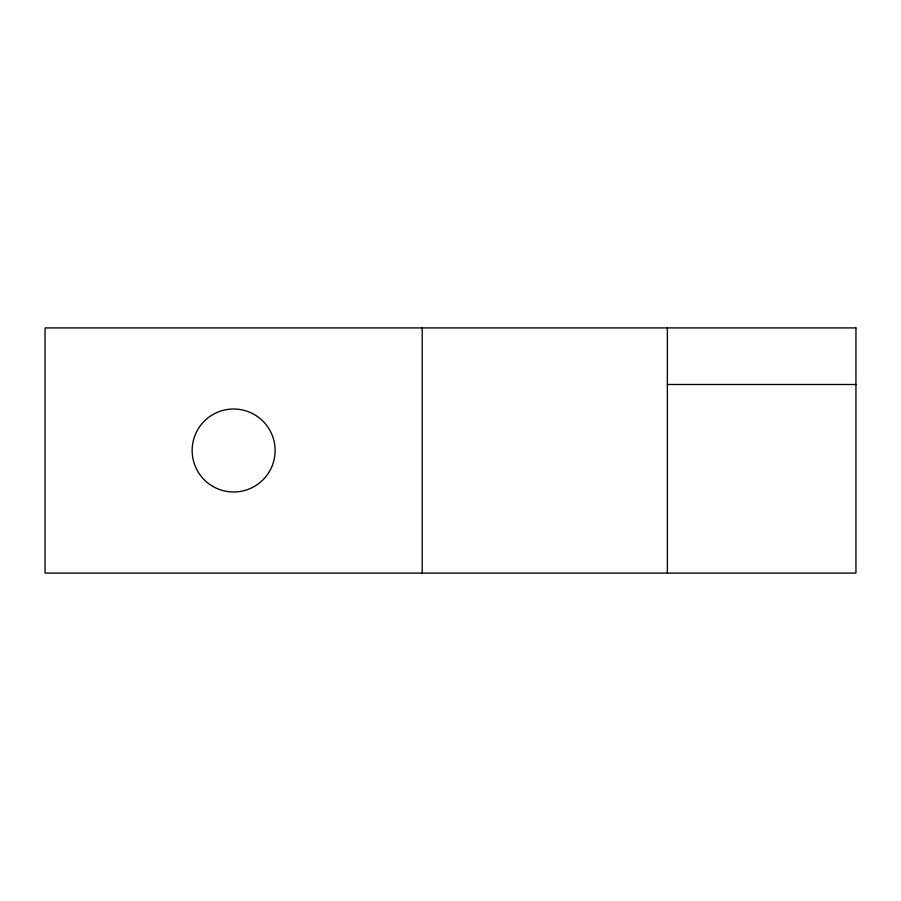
<?xml version="1.0" encoding="UTF-8"?>
<svg xmlns="http://www.w3.org/2000/svg" width="901" height="901" viewBox="0 0 901 901"><rect width="100%" height="100%" fill="white"/><g stroke="black" fill="none" stroke-linecap="round" stroke-linejoin="round"><path stroke-width="1.35" d="M667.371 384.502L855.95 384.502M667.371 327.919L667.371 573.081M422.209 327.919L422.209 573.081M855.95 327.919L45.05 327.919L45.05 573.081L855.95 573.081L855.95 327.919M212.884 486.427A41.491 41.491 0 0 0 275.12 450.5A41.491 41.491 0 0 0 212.884 414.573A41.491 41.491 0 0 0 212.884 486.427"/></g></svg>
